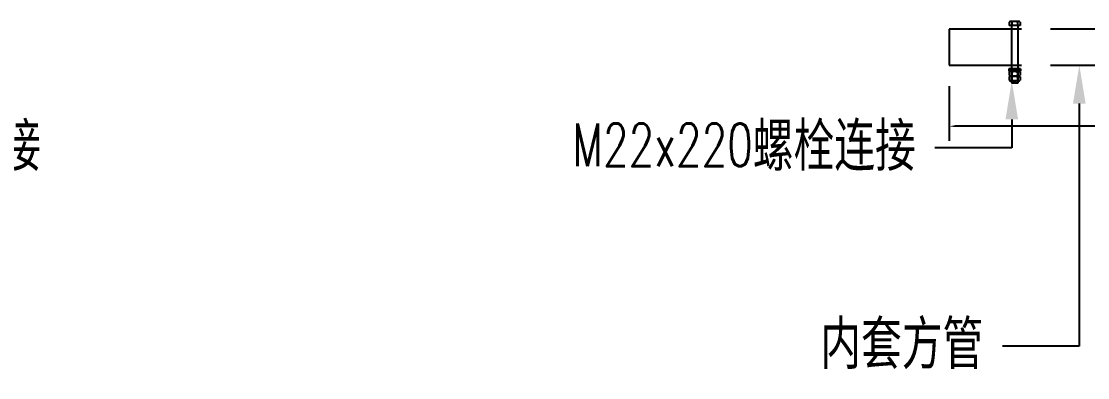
# Model space of a CAD drawing. Header units: millimetres. Extents: x -1612139 to -1300424, y 1145038 to 1536160.
# Drawn here: x -1508218 to -1504534, y 1163818 to 1165048 of the extents above; entities that cross this region are included whole.
import ezdxf
from ezdxf import colors
from ezdxf.entities.mleader import LeaderData, LeaderLine
from ezdxf.math import Vec2, Vec3

# ---------------------------------------------------------------- set-up
doc = ezdxf.new("R2010")
doc.units = ezdxf.units.MM
doc.header["$LTSCALE"] = 1000
doc.linetypes.add('DASH', pattern=[0.35, 0.25, -0.1])
doc.layers.get('0').update_dxf_attribs({"linetype": 'CONTINUOUS'})
doc.layers.get('DEFPOINTS').update_dxf_attribs({"linetype": 'CONTINUOUS'})
doc.layers.add('方管150X150X12', color=3, linetype='CONTINUOUS')
doc.styles.get("Standard").update_dxf_attribs({"font": 'simplex.shx', "width": 0.7, "bigfont": 'hztxt.shx'})
doc.styles.add('STANDARD_T3', font='simplex.shx', dxfattribs={"width": 0.7, "bigfont": 'gbcbig.shx'})
doc.dimstyles.new('W&&20', dxfattribs={"dimtxt": 70, "dimasz": 20, "dimexe": 50, "dimexo": 60, "dimgap": 20, "dimtad": 1, "dimdec": 0, "dimzin": 0, "dimdsep": 46, "dimtxsty": 'STANDARD_T3', "dimcen": 0.09, "dimclrd": 1, "dimclre": 1, "dimclrt": 7, "dimazin": 2, "dimtfac": 1, "dimtdec": 0, "dimtix": 1, "dimtmove": 2, "dimatfit": 3, "dimfxl": 100, "dimtolj": 1, "dimtzin": 0, "dimarcsym": 0})

# ---------------------------------------------------------------- blocks, each defined once
blk = doc.blocks.new('*D387')
at = {"layer": 'DEFPOINTS', "color": 0, "transparency": 16777216}
for p in [(-1503012.1, 1164897.1), (-1505012.1, 1164884.1), (-1505012.1, 1164686)]:
    blk.add_point(p, dxfattribs=at)
at = {"layer": '方管150X150X12', "color": 1, "lineweight": -2, "transparency": 16777216}
for p, q in [((-1505012.1, 1164824.1), (-1505012.1, 1164636)), ((-1503012.1, 1164837.1), (-1503012.1, 1164636)), ((-1503032.1, 1164686), (-1504992.1, 1164686))]:
    blk.add_line(p, q, dxfattribs=at)
at = {"layer": '方管150X150X12', "color": 1, "transparency": 16777216}
for points in [[(-1504992.1, 1164689.4), (-1504992.1, 1164682.7), (-1505012.1, 1164686)], [(-1503032.1, 1164689.4), (-1503032.1, 1164682.7), (-1503012.1, 1164686)]]:
    blk.add_solid(points, dxfattribs=at)
at = {"layer": '方管150X150X12', "color": 7, "transparency": 16777216, "insert": (-1504012.1, 1164741), "char_height": 70, "attachment_point": 5, "style": 'STANDARD_T3'}
blk.add_mtext('\\A1;2000', dxfattribs=at)

msp = doc.modelspace()

# ---------------------------------------------------------------- linework, layer by layer
for points in [[(-1504795.5, 1165045.3, 0.601071), (-1504804.8, 1165045.3, 0.601071)], [(-1504776.8, 1165045.3, 0.30051), (-1504795.5, 1165045.3, 0.30051)], [(-1504767.5, 1165045.3, 0.601071), (-1504776.8, 1165045.3, 0.601071)], [(-1504804.8, 1164873, -0.601071), (-1504795.5, 1164873, -0.601071)], [(-1504804.8, 1164861.8, 0.601071), (-1504795.5, 1164861.8, 0.601071)], [(-1504795.5, 1164873, -0.30051), (-1504776.8, 1164873, -0.30051)], [(-1504795.5, 1164861.8, 0.30051), (-1504776.8, 1164861.8, 0.30051)], [(-1504776.8, 1164873, -0.601071), (-1504767.5, 1164873, -0.601071)], [(-1504776.8, 1164861.8, 0.601071), (-1504767.5, 1164861.8, 0.601071)], [(-1504804.8, 1164856.2, -0.601071), (-1504795.5, 1164856.2, -0.601071)], [(-1504804.8, 1164845, 0.601071), (-1504795.5, 1164845, 0.601071)], [(-1504795.5, 1164856.2, -0.30051), (-1504776.8, 1164856.2, -0.30051)], [(-1504795.5, 1164845, 0.30051), (-1504776.8, 1164845, 0.30051)], [(-1504776.8, 1164856.2, -0.601071), (-1504767.5, 1164856.2, -0.601071)], [(-1504776.8, 1164845, 0.601071), (-1504767.5, 1164845, 0.601071)]]:
    msp.add_lwpolyline(points, format="xyb")
for points in [[(-1504804.8, 1165045.3), (-1504804.8, 1165034.1)], [(-1504772.2, 1165048.1), (-1504800.1, 1165048.1)], [(-1504795.5, 1165045.3), (-1504795.5, 1165034.1)], [(-1504776.8, 1165045.3), (-1504776.8, 1165034.1)], [(-1504767.5, 1165045.3), (-1504767.5, 1165034.1)], [(-1504767.5, 1165034.1), (-1504804.8, 1165034.1)], [(-1504797.1, 1165034.1), (-1504797.1, 1164835.6)], [(-1504775.1, 1165034.1), (-1504775.1, 1164835.6)], [(-1504765.5, 1164884.1), (-1504806.8, 1164884.1)], [(-1504806.8, 1164884.1), (-1504806.8, 1164880)], [(-1504765.5, 1164880), (-1504806.8, 1164880)], [(-1504806.8, 1164880), (-1504806.8, 1164875.8)], [(-1504765.5, 1164880), (-1504806.8, 1164880)], [(-1504765.5, 1164875.8), (-1504806.8, 1164875.8)], [(-1504804.8, 1164873), (-1504804.8, 1164861.8)], [(-1504772.2, 1164875.8), (-1504800.1, 1164875.8)], [(-1504795.5, 1164873), (-1504795.5, 1164861.8)], [(-1504776.8, 1164873), (-1504776.8, 1164861.8)], [(-1504767.5, 1164873), (-1504767.5, 1164861.8)], [(-1504765.5, 1164884.1), (-1504765.5, 1164880)], [(-1504765.5, 1164880), (-1504765.5, 1164875.8)], [(-1504804.8, 1164856.2), (-1504804.8, 1164845)], [(-1504772.2, 1164859), (-1504800.1, 1164859)], [(-1504772.2, 1164859), (-1504800.1, 1164859)], [(-1504772.2, 1164842.2), (-1504800.1, 1164842.2)], [(-1504797.1, 1164835.6), (-1504775.1, 1164835.6), (-1504775.1, 1164835.6)], [(-1504795.5, 1164856.2), (-1504795.5, 1164845)], [(-1504776.8, 1164856.2), (-1504776.8, 1164845)], [(-1504767.5, 1164856.2), (-1504767.5, 1164845)]]:
    msp.add_lwpolyline(points)
at = {"color": 253, "linetype": 'DASH', "true_color": 0xadadad}
msp.add_lwpolyline([(-1503012.1, 1165021.1), (-1505012.1, 1165021.1), (-1505012.1, 1164897.1), (-1503012.1, 1164897.1)], close=True, dxfattribs=at)

# ---------------------------------------------------------------- dimensions: what is measured, and where the dimension line sits
at = {"layer": '方管150X150X12'}
dim = msp.add_linear_dim(base=(-1505012.1, 1164686), p1=(-1503012.1, 1164897.1), p2=(-1505012.1, 1164884.1), angle=180, dimstyle='W&&20', dxfattribs=at)
dim.commit()
dim.dimension.update_dxf_attribs({"geometry": '*D387', "text_midpoint": (-1504012.1, 1164741)})

# ---------------------------------------------------------------- leaders
at = {"color": 3}
ml = msp.add_multileader_mtext('Standard', dxfattribs=at)
ml.set_content('{\\fSimSun|b0|i0|c134|p34;内套方管}', color=3)
ml.set_leader_properties()
ml.build(insert=Vec2(0, 0))
ml.multileader.update_dxf_attribs({"dogleg_length": 265.4, "arrow_head_size": 132.7})
ctx = ml.context
ctx.base_point, ctx.char_height, ctx.arrow_head_size, ctx.landing_gap_size, ctx.plane_origin = Vec3(-1509637.2, 1163926.4), 147.456, 132.7, 66.4, Vec3(-1510152.6, 1156572.6)
notes = []
notes.append((ctx, [(0, (1, 1, 0), (-1509902.6, 1163926.4), (1, 0), 265.4, [(0, [(-1509902.6, 1164897.1)], 0, [])])]))
ctx.mtext.insert, ctx.mtext.width, ctx.mtext.flow_direction = Vec3(-1509570.9, 1164011.6), 2317.646, 5
ml = msp.add_multileader_mtext('Standard', dxfattribs=at)
ml.set_content('{\\fSimSun|b0|i0|c134|p34;内套方管}', color=3)
ml.set_leader_properties()
ml.build(insert=Vec2(0, 0))
ml.multileader.update_dxf_attribs({"dogleg_length": 265.4, "arrow_head_size": 132.7})
ctx = ml.context
ctx.base_point, ctx.char_height, ctx.arrow_head_size, ctx.landing_gap_size, ctx.plane_origin = Vec3(-1505516.5, 1163926.4), 147.456, 132.7, 66.4, Vec3(-1504312.7, 1156572.6)
ctx.text_align_type = 2
notes.append((ctx, [(0, (1, 1, 0), (-1504562.7, 1163926.4), (-1, 0), 265.4, [(0, [(-1504562.7, 1164897.1)], 0, [])])]))
ctx.mtext.insert, ctx.mtext.width, ctx.mtext.alignment, ctx.mtext.flow_direction = Vec3(-1504894.5, 1164011.6), 2317.646, 3, 5
ml = msp.add_multileader_mtext('Standard', dxfattribs=at)
ml.set_content('M22x220{\\fSimSun|b0|i0|c134|p34;螺栓连接}', color=3)
ml.set_leader_properties()
ml.build(insert=Vec2(0, 0))
ml.multileader.update_dxf_attribs({"dogleg_length": 265.4, "arrow_head_size": 132.7})
ctx = ml.context
ctx.base_point, ctx.char_height, ctx.arrow_head_size, ctx.landing_gap_size, ctx.plane_origin = Vec3(-1509403.9, 1164611), 147.456, 132.7, 66.4, Vec3(-1506294.3, 1157013.1)
notes.append((ctx, [(0, (1, 1, 0), (-1509669.3, 1164611), (1, 0), 265.4, [(0, [(-1509669.3, 1164842.2)], 0, [])])]))
ctx.mtext.insert, ctx.mtext.width, ctx.mtext.flow_direction = Vec3(-1509337.5, 1164695.4), 1716.225, 5
ml = msp.add_multileader_mtext('Standard', dxfattribs=at)
ml.set_content('M22x220{\\fSimSun|b0|i0|c134|p34;螺栓连接}', color=3)
ml.set_leader_properties()
ml.build(insert=Vec2(0, 0))
ml.multileader.update_dxf_attribs({"dogleg_length": 265.4, "arrow_head_size": 132.7})
ctx = ml.context
ctx.base_point, ctx.char_height, ctx.arrow_head_size, ctx.landing_gap_size, ctx.plane_origin = Vec3(-1506468.7, 1164611), 147.456, 132.7, 66.4, Vec3(-1508171, 1157013.1)
ctx.text_align_type = 2
notes.append((ctx, [(0, (1, 1, 0), (-1504796, 1164611), (-1, 0), 265.4, [(0, [(-1504796, 1164842.2)], 0, [])])]))
ctx.mtext.insert, ctx.mtext.width, ctx.mtext.alignment, ctx.mtext.flow_direction = Vec3(-1505127.8, 1164695.4), 1716.225, 3, 5
for ctx, leaders in notes:
    for number, flags, end, landing, length, lines in leaders:
        leader = LeaderData()
        leader.index, (leader.has_last_leader_line, leader.has_dogleg_vector, leader.attachment_direction) = number, flags
        leader.last_leader_point, leader.dogleg_vector, leader.dogleg_length = Vec3(end), Vec3(landing), length
        for number, points, colour, breaks in lines:
            line = LeaderLine()
            line.index, line.vertices, line.color, line.breaks = number, Vec3.list(points), colors.encode_raw_color(colour), breaks
            leader.lines.append(line)
        ctx.leaders.append(leader)

doc.saveas('drawing.dxf')
